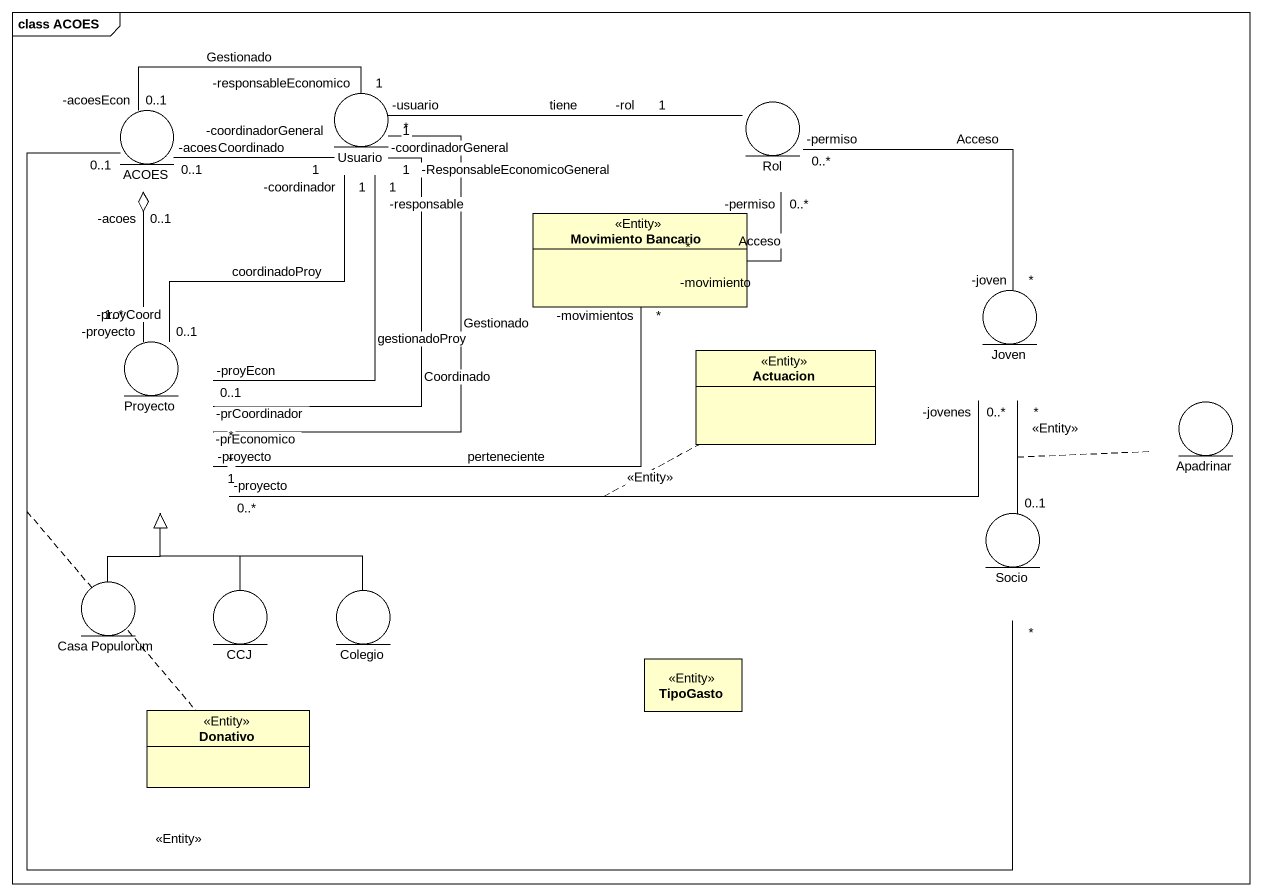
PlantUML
@startuml
mainframe class ACOES
allowmixing
hide circle
hide empty members
entity Usuario
entity ACOES
entity Rol
class "Movimiento Bancario" as Movimiento_Bancario <<Entity>>
entity Joven
entity Proyecto
class Actuacion <<Entity>>
entity Apadrinar
entity Socio
entity "Casa Populorum" as Casa_Populorum
entity CCJ
entity Colegio
class TipoGasto <<Entity>>
class Donativo <<Entity>>
Usuario "-coordinadorGeneral\n1" -left- "0..1\n-acoes" ACOES : Coordinado
Usuario "1\n-responsableEconomico" -left- "-acoesEcon\n0..1" ACOES : Gestionado
Usuario "-usuario\n*" -right- "-rol\n1" Rol : tiene
Usuario "1\n-responsable" -- "-proyEcon\n0..1" Proyecto : gestionadoProy
Usuario "1\n-coordinadorGeneral" -- "-prCoordinador\n*" Proyecto : Coordinado
Usuario "-coordinador\n1" -- "-proyCoord\n0..1" Proyecto : coordinadoProy
Usuario "-ResponsableEconomicoGeneral\n1" -- "-prEconomico\n*" Proyecto : Gestionado
ACOES "0..1\n-acoes" o-- "1..*\n-proyecto" Proyecto
ACOES "0..1" -right- "*" Socio : <<Entity>>
Rol "-permiso\n0..*" -- "-joven\n*" Joven : Acceso
Movimiento_Bancario "-movimiento\n*" -up- "-permiso\n0..*" Rol : Acceso
Movimiento_Bancario "-movimientos\n*" -left- "-proyecto\n1" Proyecto : perteneciente
Proyecto "0..*\n-proyecto" -right- "0..*\n-jovenes" Joven : <<Entity>>
Socio "0..1" -up- "*" Joven : <<Entity>>
Casa_Populorum -up-|> Proyecto
CCJ -up-|> Proyecto
Colegio -up-|> Proyecto
@enduml
